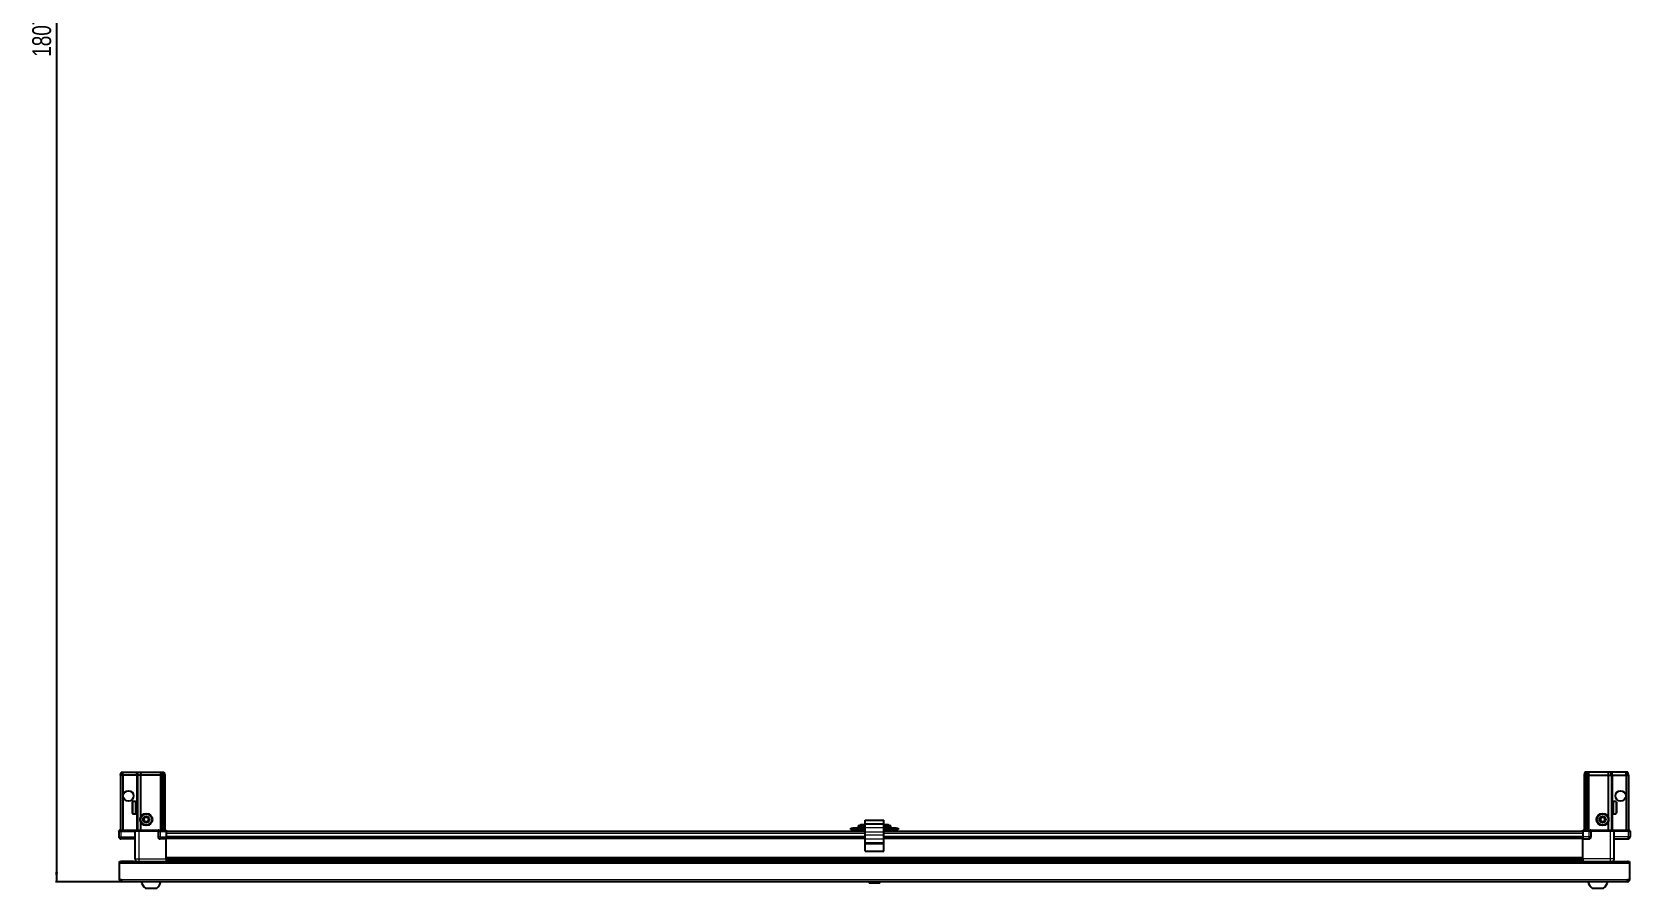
# Model space of a CAD drawing. Header units: millimetres. Extents: x 1132 to 6862, y -937 to 1933.
# Drawn here: x 1220 to 2912, y -937 to -30 of the extents above; entities that cross this region are included whole.
import ezdxf

# ---------------------------------------------------------------- set-up
doc = ezdxf.new("R2010")
doc.units = ezdxf.units.MM
doc.layers.add('FORMAT', color=7, linetype='Continuous')
doc.styles.add('SLDTEXTSTYLE0', font='TXT', dxfattribs={"width": 0.75})
doc.dimstyles.new('SLDDIMSTYLE0', dxfattribs={"dimtxt": 20, "dimasz": 10, "dimexe": 0, "dimexo": 0.0625, "dimgap": 5, "dimtad": 2, "dimdec": 1, "dimrnd": 1e-09, "dimzin": 12, "dimdsep": 46, "dimtxsty": 'SLDTEXTSTYLE0', "dimsah": 1, "dimcen": 0.09, "dimadec": 0, "dimazin": 3, "dimtfac": 1, "dimtofl": 0, "dimtmove": 0, "dimatfit": 3, "dimfxl": 0, "dimfrac": 2, "dimtolj": 1, "dimtzin": 12, "dimarcsym": 0})

# ---------------------------------------------------------------- blocks, each defined once
blk = doc.blocks.new('_D_9')
at = {"layer": 'FORMAT'}
for p, q in [((2106.7, 877), (1245.5, 877)), ((1246.5, 877), (1246.5, -930)), ((1315.1, -930), (1245.5, -930))]:
    blk.add_line(p, q, dxfattribs=at)
for points in [[(1246.5, 877), (1244.9, 867), (1248, 867)], [(1246.5, -930), (1248, -920), (1244.9, -920)]]:
    blk.add_solid(points, dxfattribs=at)
at = {"layer": 'FORMAT', "insert": (1220.7, -56.1), "char_height": 20, "attachment_point": 1, "rotation": 90, "style": 'SLDTEXTSTYLE0'}
blk.add_mtext('1807', dxfattribs=at)

msp = doc.modelspace()

# ---------------------------------------------------------------- linework, layer by layer
at = {"color": 7, "linetype": 'Continuous', "lineweight": 25}
for p, q in [((1313.99, -817.02), (1314.79, -814.02)), ((1313.99, -817.02), (1313.99, -875.32)), ((1316.49, -817.02), (1313.99, -817.02)), ((1314.79, -814.02), (1316.64, -814.02)), ((1316.49, -817.02), (1316.64, -814.02)), ((1330.99, -817.02), (1316.49, -817.02)), ((1316.49, -817.02), (1316.49, -875.32)), ((1316.64, -814.02), (1330.99, -814.02)), ((1330.99, -814.02), (1332.79, -814.02)), ((1331.99, -817.02), (1330.99, -817.02)), ((1331.99, -817.02), (1332.79, -814.02)), ((1335.49, -817.02), (1331.99, -817.02)), ((1331.99, -817.02), (1331.99, -875.32)), ((1332.79, -814.02), (1335.82, -814.02)), ((1335.82, -814.02), (1335.49, -817.02)), ((1355.99, -817.02), (1335.49, -817.02)), ((1335.49, -817.02), (1335.49, -861.52)), ((1335.82, -814.02), (1355.99, -814.02)), ((1355.99, -814.02), (1357.79, -814.02)), ((1356.99, -817.02), (1355.99, -817.02)), ((1357.79, -814.02), (1356.99, -817.02)), ((1357.99, -817.02), (1356.99, -817.02)), ((1356.99, -817.02), (1356.99, -875.32)), ((1357.79, -814.02), (1358.53, -814.02)), ((1358.53, -814.02), (1357.99, -817.02)), ((1359.49, -817.02), (1357.99, -817.02)), ((1357.99, -817.02), (1357.99, -875.32)), ((1358.53, -814.02), (1359.03, -814.02)), ((1359.03, -814.02), (1360.18, -814.02)), ((1359.03, -814.02), (1359.49, -817.02)), ((1360.99, -817.02), (1359.49, -817.02)), ((1359.49, -817.02), (1359.49, -875.32)), ((1360.18, -814.02), (1360.99, -817.02)), ((1360.99, -817.02), (1360.99, -875.32)), ((2864.79, -814.02), (2863.99, -817.02)), ((2863.99, -817.02), (2865.49, -817.02)), ((2863.99, -817.02), (2863.99, -875.32)), ((2865.94, -814.02), (2864.79, -814.02)), ((2865.94, -814.02), (2865.49, -817.02)), ((2865.49, -817.02), (2866.99, -817.02)), ((2865.49, -817.02), (2865.49, -875.32)), ((2866.44, -814.02), (2865.94, -814.02)), ((2866.44, -814.02), (2866.99, -817.02)), ((2867.18, -814.02), (2866.44, -814.02)), ((2866.99, -817.02), (2866.99, -875.32)), ((2866.99, -817.02), (2867.99, -817.02)), ((2867.18, -814.02), (2867.99, -817.02)), ((2868.99, -814.02), (2867.18, -814.02)), ((2867.99, -817.02), (2867.99, -875.32)), ((2867.99, -817.02), (2868.99, -817.02)), ((2889.16, -814.02), (2868.99, -814.02)), ((2868.99, -817.02), (2889.49, -817.02)), ((2889.16, -814.02), (2889.49, -817.02)), ((2892.18, -814.02), (2889.16, -814.02)), ((2889.49, -817.02), (2889.49, -861.52)), ((2889.49, -817.02), (2892.99, -817.02)), ((2892.99, -817.02), (2892.18, -814.02)), ((2893.99, -814.02), (2892.18, -814.02)), ((2892.99, -817.02), (2892.99, -875.32)), ((2892.99, -817.02), (2893.99, -817.02)), ((2908.33, -814.02), (2893.99, -814.02)), ((2893.99, -817.02), (2908.49, -817.02)), ((2908.49, -817.02), (2908.33, -814.02)), ((2910.18, -814.02), (2908.33, -814.02)), ((2908.49, -817.02), (2908.49, -875.32)), ((2908.49, -817.02), (2910.99, -817.02)), ((2910.99, -817.02), (2910.18, -814.02)), ((2910.99, -817.02), (2910.99, -875.32)), ((1326.79, -857.22), (1326.79, -845.82)), ((1329.99, -845.02), (1327.59, -845.02)), ((1329.99, -845.02), (1329.99, -845.03)), ((1329.99, -845.03), (1330.49, -845.03)), ((1329.99, -845.21), (1330.49, -845.21)), ((1329.99, -845.21), (1329.99, -845.43)), ((1329.99, -845.43), (1330.49, -845.43)), ((1329.99, -846.01), (1330.49, -846.01)), ((1329.99, -846.01), (1329.99, -846.43)), ((1330.49, -845.21), (1330.49, -845.03)), ((1330.49, -845.43), (1330.49, -845.21)), ((1330.49, -846.01), (1330.49, -845.43)), ((1330.49, -846.43), (1330.49, -846.01)), ((2897.39, -845.02), (2894.49, -845.02)), ((2894.99, -845.02), (2894.49, -845.02)), ((2894.49, -845.02), (2894.49, -845.07)), ((2894.49, -845.07), (2894.49, -845.35)), ((2894.99, -845.07), (2894.49, -845.07)), ((2894.99, -845.35), (2894.49, -845.35)), ((2894.49, -845.35), (2894.49, -845.63)), ((2894.99, -845.63), (2894.49, -845.63)), ((2894.49, -845.63), (2894.49, -846.29)), ((2894.99, -845.07), (2894.99, -845.02)), ((2894.99, -845.63), (2894.99, -845.35)), ((2898.19, -845.82), (2898.19, -857.22)), ((1327.59, -858.02), (1329.99, -858.02)), ((1329.99, -846.43), (1330.49, -846.43)), ((1329.99, -847.34), (1330.49, -847.34)), ((1329.99, -847.34), (1329.99, -847.93)), ((1329.99, -847.93), (1330.49, -847.93)), ((1329.99, -849.09), (1330.49, -849.09)), ((1329.99, -849.09), (1329.99, -849.79)), ((1329.99, -849.79), (1330.49, -849.79)), ((1329.99, -851.07), (1330.49, -851.07)), ((1329.99, -851.07), (1329.99, -851.81)), ((1329.99, -851.21), (1330.49, -851.21)), ((1329.99, -851.71), (1330.49, -851.71)), ((1329.99, -851.81), (1330.49, -851.81)), ((1329.99, -853.09), (1330.49, -853.09)), ((1329.99, -853.09), (1329.99, -853.8)), ((1329.99, -853.8), (1330.49, -853.8)), ((1329.99, -854.97), (1330.49, -854.97)), ((1329.99, -854.97), (1329.99, -855.57)), ((1329.99, -855.57), (1330.49, -855.57)), ((1329.99, -856.5), (1330.49, -856.5)), ((1329.99, -856.5), (1329.99, -856.94)), ((1329.99, -856.94), (1330.49, -856.94)), ((1329.99, -857.55), (1330.49, -857.55)), ((1329.99, -857.55), (1329.99, -857.78)), ((1329.99, -857.78), (1330.49, -857.78)), ((1329.99, -858), (1330.49, -858)), ((1329.99, -858), (1329.99, -858.02)), ((1329.99, -858.01), (1330.49, -858.01)), ((1330.49, -847.34), (1330.49, -846.43)), ((1330.59, -847.12), (1330.49, -847.12)), ((1330.49, -847.93), (1330.49, -847.34)), ((1330.49, -849.09), (1330.49, -847.93)), ((1330.49, -849.79), (1330.49, -849.09)), ((1330.49, -851.07), (1330.49, -849.79)), ((1330.49, -851.21), (1330.49, -851.07)), ((1330.49, -851.81), (1330.49, -851.71)), ((1330.49, -853.09), (1330.49, -851.81)), ((1330.49, -853.8), (1330.49, -853.09)), ((1330.49, -854.97), (1330.49, -853.8)), ((1330.49, -855.57), (1330.49, -854.97)), ((1330.49, -856.5), (1330.49, -855.57)), ((1330.49, -855.92), (1330.59, -855.92)), ((1330.49, -856.94), (1330.49, -856.5)), ((1330.49, -857.55), (1330.49, -856.94)), ((1330.49, -857.78), (1330.49, -857.55)), ((1330.49, -858), (1330.49, -857.78)), ((1330.49, -858.01), (1330.49, -858)), ((1330.59, -855.92), (1330.59, -847.12)), ((1331.47, -848.21), (1330.99, -847.52)), ((1330.99, -855.52), (1330.99, -847.52)), ((1330.99, -855.52), (1331.47, -854.83)), ((1331.96, -847.52), (1331.47, -848.21)), ((1331.47, -854.83), (1331.47, -848.21)), ((1331.47, -854.83), (1331.96, -855.52)), ((1331.99, -847.52), (1331.96, -847.52)), ((1331.96, -855.52), (1331.96, -847.52)), ((1331.96, -855.52), (1331.99, -855.52)), ((2893.02, -847.52), (2892.99, -847.52)), ((2892.99, -855.52), (2893.02, -855.52)), ((2893.5, -848.21), (2893.02, -847.52)), ((2893.02, -847.52), (2893.02, -855.52)), ((2893.02, -855.52), (2893.5, -854.83)), ((2893.99, -847.52), (2893.5, -848.21)), ((2893.5, -848.21), (2893.5, -854.83)), ((2893.5, -854.83), (2893.99, -855.52)), ((2893.99, -847.52), (2893.99, -855.52)), ((2894.49, -847.12), (2894.39, -847.12)), ((2894.39, -847.12), (2894.39, -855.92)), ((2894.39, -855.92), (2894.49, -855.92)), ((2894.99, -846.29), (2894.49, -846.29)), ((2894.49, -846.29), (2894.49, -846.76)), ((2894.49, -846.76), (2894.49, -847.74)), ((2894.99, -846.76), (2894.49, -846.76)), ((2894.99, -847.74), (2894.49, -847.74)), ((2894.49, -847.74), (2894.49, -848.36)), ((2894.49, -848.36), (2894.49, -849.56)), ((2894.99, -848.36), (2894.49, -848.36)), ((2894.99, -849.56), (2894.49, -849.56)), ((2894.49, -849.56), (2894.49, -850.19)), ((2894.99, -850.19), (2894.49, -850.19)), ((2894.49, -850.27), (2894.49, -851.57)), ((2894.99, -850.27), (2894.49, -850.27)), ((2894.99, -851.57), (2894.49, -851.57)), ((2894.99, -852.05), (2894.49, -852.05)), ((2894.49, -852.05), (2894.49, -852.31)), ((2894.49, -852.31), (2894.49, -853.58)), ((2894.99, -852.31), (2894.49, -852.31)), ((2894.99, -853.58), (2894.49, -853.58)), ((2894.49, -853.58), (2894.49, -854.26)), ((2894.49, -854.26), (2894.49, -855.38)), ((2894.99, -854.26), (2894.49, -854.26)), ((2894.99, -855.38), (2894.49, -855.38)), ((2894.49, -855.38), (2894.49, -855.95)), ((2894.49, -855.95), (2894.49, -856.81)), ((2894.99, -855.95), (2894.49, -855.95)), ((2894.99, -856.81), (2894.49, -856.81)), ((2894.49, -856.81), (2894.49, -857.2)), ((2894.49, -857.2), (2894.49, -857.72)), ((2894.99, -857.2), (2894.49, -857.2)), ((2894.99, -857.72), (2894.49, -857.72)), ((2894.49, -857.72), (2894.49, -857.9)), ((2894.49, -857.9), (2894.49, -858.02)), ((2894.99, -857.9), (2894.49, -857.9)), ((2894.49, -858.02), (2897.39, -858.02)), ((2894.99, -846.76), (2894.99, -846.29)), ((2894.99, -848.36), (2894.99, -847.74)), ((2894.99, -850.27), (2894.99, -849.56)), ((2894.99, -852.31), (2894.99, -851.57)), ((2894.99, -854.26), (2894.99, -853.58)), ((2894.99, -855.95), (2894.99, -855.38)), ((2894.99, -857.2), (2894.99, -856.81)), ((2894.99, -857.9), (2894.99, -857.72)), ((1312.99, -875.32), (1312.49, -876.19)), ((1312.49, -876.52), (1312.49, -876.19)), ((1312.49, -876.52), (1314.49, -876.52)), ((1312.49, -876.52), (1312.49, -882.52)), ((1314.49, -875.32), (1312.99, -875.32)), ((1314.49, -875.32), (1329.29, -875.32)), ((1329.29, -876.52), (1314.49, -876.52)), ((1314.49, -876.52), (1329.29, -876.52)), ((1329.29, -875.32), (1329.49, -875.32)), ((1329.49, -876.52), (1329.29, -876.52)), ((1329.49, -876.52), (1329.49, -875.32)), ((1329.49, -875.32), (1333.49, -875.32)), ((1333.49, -876.52), (1329.49, -876.52)), ((1329.49, -876.52), (1329.49, -905.52)), ((1333.49, -875.32), (1353.79, -875.32)), ((1353.79, -876.52), (1333.49, -876.52)), ((1335.49, -866.52), (1335.49, -875.32)), ((1353.79, -875.32), (1353.99, -875.32)), ((1353.99, -876.52), (1353.79, -876.52)), ((1353.99, -876.52), (1353.99, -875.32)), ((1354.67, -875.32), (1353.99, -875.32)), ((1353.99, -876.52), (1355.99, -876.52)), ((1353.99, -876.52), (1353.99, -882.52)), ((1354.67, -875.32), (1362.49, -875.32)), ((1362.49, -876.19), (1355.99, -876.19)), ((1362.49, -876.52), (1355.99, -876.52)), ((1355.99, -876.52), (1362.49, -876.52)), ((1362.49, -875.32), (1362.49, -876.19)), ((1362.49, -876.19), (1362.49, -876.19)), ((1362.49, -876.52), (1362.49, -876.19)), ((1362.49, -876.52), (1362.49, -876.52)), ((1362.49, -876.52), (1362.49, -882.52)), ((2102.49, -876.67), (1362.49, -876.67)), ((2087.49, -874.67), (2087.49, -873.17)), ((2087.49, -873.17), (2089.49, -873.17)), ((2089.49, -874.67), (2087.49, -874.67)), ((2089.49, -873.17), (2089.49, -874.67)), ((2100.74, -873.17), (2089.49, -873.17)), ((2100.74, -874.67), (2089.49, -874.67)), ((2095.24, -871.26), (2095.24, -873.17)), ((2097.49, -874.67), (2097.49, -876.67)), ((2100.74, -874.67), (2100.74, -873.17)), ((2100.74, -873.17), (2102.49, -873.17)), ((2102.49, -874.67), (2100.74, -874.67)), ((2101.16, -869.68), (2101.16, -869.69)), ((2102.49, -864.67), (2122.49, -864.67)), ((2102.49, -868.67), (2102.49, -864.67)), ((2102.49, -868.67), (2122.49, -868.67)), ((2102.49, -872.65), (2102.49, -868.67)), ((2102.49, -876.98), (2102.49, -872.65)), ((2102.49, -880.2), (2102.49, -876.98)), ((2122.49, -868.67), (2122.49, -864.67)), ((2122.49, -872.65), (2122.49, -868.67)), ((2122.49, -876.98), (2122.49, -872.65)), ((2122.49, -873.17), (2124.24, -873.17)), ((2124.24, -874.67), (2122.49, -874.67)), ((2862.49, -876.67), (2122.49, -876.67)), ((2122.49, -880.2), (2122.49, -876.98)), ((2124.24, -873.17), (2124.24, -874.67)), ((2135.49, -873.17), (2124.24, -873.17)), ((2135.49, -874.67), (2124.24, -874.67)), ((2126.16, -869.68), (2126.16, -869.69)), ((2127.49, -876.67), (2127.49, -874.67)), ((2129.74, -873.17), (2129.74, -871.26)), ((2135.49, -874.67), (2135.49, -873.17)), ((2135.49, -873.17), (2137.49, -873.17)), ((2137.49, -874.67), (2135.49, -874.67)), ((2137.49, -873.17), (2137.49, -874.67)), ((2862.49, -875.32), (2870.31, -875.32)), ((2862.49, -876.19), (2862.49, -875.32)), ((2862.49, -876.52), (2862.49, -876.19)), ((2868.99, -876.19), (2862.49, -876.19)), ((2868.99, -876.52), (2862.49, -876.52)), ((2862.49, -876.52), (2862.49, -882.52)), ((2868.99, -876.52), (2870.99, -876.52)), ((2870.99, -876.52), (2868.99, -876.52)), ((2870.99, -875.32), (2870.31, -875.32)), ((2870.99, -876.52), (2870.99, -875.32)), ((2870.99, -875.32), (2871.19, -875.32)), ((2871.19, -876.52), (2870.99, -876.52)), ((2870.99, -876.52), (2870.99, -882.52)), ((2871.19, -875.32), (2891.49, -875.32)), ((2891.49, -876.52), (2871.19, -876.52)), ((2889.49, -866.52), (2889.49, -875.32)), ((2891.49, -875.32), (2895.49, -875.32)), ((2895.49, -876.52), (2891.49, -876.52)), ((2895.49, -876.52), (2895.49, -875.32)), ((2895.49, -875.32), (2895.69, -875.32)), ((2895.69, -876.52), (2895.49, -876.52)), ((2895.49, -876.52), (2895.49, -905.52)), ((2895.69, -875.32), (2910.49, -875.32)), ((2910.49, -876.52), (2895.69, -876.52)), ((2911.99, -875.32), (2910.49, -875.32)), ((2910.49, -876.52), (2912.49, -876.52)), ((2912.49, -876.19), (2911.99, -875.32)), ((2912.49, -876.19), (2911.99, -875.32)), ((2912.49, -876.52), (2912.49, -876.19)), ((2912.49, -876.52), (2912.49, -876.19)), ((2912.49, -876.52), (2912.49, -876.52)), ((2912.49, -876.52), (2912.49, -882.52)), ((1329.49, -884.52), (1314.49, -884.52)), ((1362.49, -884.52), (1355.99, -884.52)), ((1362.49, -882.52), (1362.49, -884.52)), ((2102.49, -883.87), (1362.49, -883.87)), ((1362.49, -905.52), (1362.49, -884.52)), ((2102.49, -884.53), (2102.49, -880.2)), ((2102.49, -888.3), (2102.49, -884.53)), ((2102.49, -889.74), (2102.49, -888.3)), ((2102.49, -897.47), (2102.49, -889.74)), ((2122.49, -884.53), (2122.49, -880.2)), ((2862.49, -883.87), (2122.49, -883.87)), ((2122.49, -888.3), (2122.49, -884.53)), ((2122.49, -889.74), (2122.49, -888.3)), ((2122.49, -897.47), (2122.49, -889.74)), ((2862.49, -882.52), (2862.49, -884.52)), ((2862.49, -884.52), (2868.99, -884.52)), ((2862.49, -905.52), (2862.49, -884.52)), ((2895.49, -884.52), (2910.49, -884.52)), ((1312.99, -910.62), (1312.99, -908.52)), ((1312.99, -908.52), (2911.99, -908.52)), ((1312.99, -927.92), (1312.99, -910.62)), ((1327.99, -908.42), (1315.09, -908.42)), ((1327.99, -908.42), (1327.99, -908.52)), ((1362.49, -906.54), (2862.49, -906.54)), ((1362.49, -906.58), (2862.49, -906.58)), ((1386.37, -908.37), (1362.49, -908.37)), ((1380.99, -908.52), (1380.99, -908.37)), ((1381.03, -908.52), (1381.03, -908.37)), ((1381.3, -908.52), (1381.3, -908.37)), ((1381.56, -908.52), (1381.56, -908.37)), ((1382.21, -908.52), (1382.21, -908.37)), ((1382.67, -908.52), (1382.67, -908.37)), ((1383.64, -908.52), (1383.64, -908.37)), ((1384.26, -908.52), (1384.26, -908.37)), ((1385.45, -908.52), (1385.45, -908.37)), ((1386.11, -908.52), (1386.11, -908.37)), ((1386.16, -908.52), (1386.16, -908.37)), ((1387.45, -908.37), (1386.37, -908.37)), ((1388.19, -908.37), (1387.45, -908.37)), ((1387.45, -908.52), (1387.45, -908.37)), ((1387.45, -908.37), (1387.45, -908.37)), ((1387.47, -908.52), (1387.47, -908.37)), ((1387.96, -908.52), (1387.96, -908.37)), ((1388.19, -908.52), (1388.19, -908.37)), ((1388.61, -908.37), (1388.19, -908.37)), ((1388.19, -908.37), (1388.19, -908.37)), ((2836.37, -908.37), (1388.61, -908.37)), ((1389.46, -908.52), (1389.46, -908.37)), ((1390.15, -908.52), (1390.15, -908.37)), ((1391.28, -908.52), (1391.28, -908.37)), ((1391.86, -908.52), (1391.86, -908.37)), ((1392.73, -908.52), (1392.73, -908.37)), ((1393.13, -908.52), (1393.13, -908.37)), ((1393.66, -908.52), (1393.66, -908.37)), ((1393.85, -908.52), (1393.85, -908.37)), ((1393.99, -908.52), (1393.99, -908.37)), ((2102.49, -897.47), (2122.49, -897.47)), ((2830.99, -908.52), (2830.99, -908.37)), ((2831.16, -908.52), (2831.16, -908.37)), ((2831.37, -908.52), (2831.37, -908.37)), ((2831.93, -908.52), (2831.93, -908.37)), ((2832.35, -908.52), (2832.35, -908.37)), ((2833.25, -908.52), (2833.25, -908.37)), ((2833.83, -908.52), (2833.83, -908.37)), ((2834.98, -908.52), (2834.98, -908.37)), ((2835.67, -908.52), (2835.67, -908.37)), ((2836.95, -908.37), (2836.37, -908.37)), ((2836.95, -908.52), (2836.95, -908.37)), ((2836.96, -908.37), (2836.95, -908.37)), ((2837.69, -908.37), (2836.96, -908.37)), ((2837.13, -908.52), (2837.13, -908.37)), ((2837.63, -908.52), (2837.63, -908.37)), ((2837.69, -908.52), (2837.69, -908.37)), ((2838.61, -908.37), (2837.69, -908.37)), ((2837.69, -908.37), (2837.69, -908.37)), ((2862.49, -908.37), (2838.61, -908.37)), ((2838.98, -908.52), (2838.98, -908.37)), ((2839.69, -908.52), (2839.69, -908.37)), ((2840.86, -908.52), (2840.86, -908.37)), ((2841.47, -908.52), (2841.47, -908.37)), ((2842.41, -908.52), (2842.41, -908.37)), ((2842.86, -908.52), (2842.86, -908.37)), ((2843.48, -908.52), (2843.48, -908.37)), ((2843.73, -908.52), (2843.73, -908.37)), ((2843.97, -908.52), (2843.97, -908.37)), ((2843.99, -908.52), (2843.99, -908.37)), ((2896.99, -908.42), (2896.99, -908.52)), ((2896.99, -908.42), (2909.89, -908.42)), ((2911.99, -908.52), (2911.99, -910.62)), ((2911.99, -910.62), (2911.99, -927.92)), ((1315.09, -927.92), (1312.99, -927.92)), ((1315.09, -927.92), (1315.09, -930.02)), ((2909.89, -930.02), (1315.09, -930.02)), ((2107.69, -930.02), (2106.7, -931.01)), ((2118.27, -931.01), (2117.29, -930.02)), ((2911.99, -927.92), (2909.89, -927.92)), ((2909.89, -930.02), (2909.89, -927.92)), ((1340.49, -936.62), (1352.49, -936.62)), ((2106.7, -931.01), (2106.7, -931.52)), ((2118.27, -931.01), (2106.7, -931.01)), ((2118.27, -931.52), (2106.7, -931.52)), ((2118.27, -931.52), (2118.27, -931.01)), ((2872.49, -936.62), (2884.49, -936.62))]:
    msp.add_line(p, q, dxfattribs=at)
at = {"color": 8, "linetype": 'Continuous', "lineweight": 18}
for p, q in [((1330.99, -817.02), (1330.99, -814.02)), ((1330.99, -817.02), (1330.99, -847.52)), ((1355.99, -814.02), (1355.99, -817.02)), ((1355.99, -817.02), (1355.99, -875.32)), ((2868.99, -814.02), (2868.99, -817.02)), ((2868.99, -817.02), (2868.99, -875.32)), ((2893.99, -817.02), (2893.99, -814.02)), ((2893.99, -817.02), (2893.99, -847.52)), ((1327.59, -858.02), (1327.59, -845.02)), ((2897.39, -845.02), (2897.39, -858.02)), ((1330.99, -855.52), (1330.99, -875.32)), ((2893.99, -855.52), (2893.99, -875.32)), ((1314.49, -876.52), (1314.49, -875.32)), ((1314.49, -876.52), (1314.49, -882.52)), ((1329.29, -876.52), (1329.29, -875.32)), ((1333.49, -876.52), (1333.49, -875.32)), ((1333.49, -876.52), (1333.49, -905.52)), ((1353.79, -876.52), (1353.79, -875.32)), ((1355.99, -876.52), (1355.99, -876.19)), ((1355.99, -876.52), (1355.99, -882.52)), ((1362.49, -876.52), (1362.49, -876.19)), ((2102.49, -878.67), (1362.49, -878.67)), ((2095.24, -871.26), (2099.99, -871.26)), ((2095.43, -870.89), (2099.99, -870.89)), ((2099.99, -870.89), (2102.49, -870.89)), ((2099.99, -871.26), (2102.49, -871.26)), ((2102.49, -872.65), (2122.49, -872.65)), ((2102.49, -876.98), (2122.49, -876.98)), ((2122.49, -870.89), (2124.99, -870.89)), ((2122.49, -871.26), (2124.99, -871.26)), ((2862.49, -878.67), (2122.49, -878.67)), ((2124.99, -870.89), (2129.54, -870.89)), ((2124.99, -871.26), (2129.74, -871.26)), ((2868.99, -876.52), (2868.99, -876.19)), ((2868.99, -876.52), (2868.99, -882.52)), ((2871.19, -875.32), (2871.19, -876.52)), ((2891.49, -876.52), (2891.49, -875.32)), ((2891.49, -876.52), (2891.49, -905.52)), ((2895.69, -875.32), (2895.69, -876.52)), ((2910.49, -876.52), (2910.49, -875.32)), ((2910.49, -876.52), (2910.49, -882.52)), ((1312.49, -882.52), (1314.49, -882.52)), ((1314.49, -882.52), (1329.49, -882.52)), ((1314.49, -884.52), (1314.49, -882.52)), ((1353.99, -882.52), (1355.99, -882.52)), ((1355.99, -882.52), (1362.49, -882.52)), ((1355.99, -882.52), (1355.99, -884.52)), ((2102.49, -881.87), (1362.49, -881.87)), ((2102.49, -884.52), (1362.49, -884.52)), ((2102.49, -880.2), (2122.49, -880.2)), ((2102.49, -884.53), (2122.49, -884.53)), ((2102.49, -888.3), (2122.49, -888.3)), ((2102.49, -889.74), (2122.49, -889.74)), ((2862.49, -881.87), (2122.49, -881.87)), ((2862.49, -884.52), (2122.49, -884.52)), ((2868.99, -882.52), (2862.49, -882.52)), ((2870.99, -882.52), (2868.99, -882.52)), ((2868.99, -882.52), (2868.99, -884.52)), ((2910.49, -882.52), (2895.49, -882.52)), ((2912.49, -882.52), (2910.49, -882.52)), ((2910.49, -884.52), (2910.49, -882.52)), ((2911.99, -910.62), (1312.99, -910.62)), ((1315.09, -908.52), (1315.09, -908.42)), ((1333.49, -905.52), (1362.49, -905.52)), ((1362.49, -903.92), (2862.49, -903.92)), ((2862.49, -905.34), (1362.49, -905.34)), ((1362.49, -907.78), (2862.49, -907.78)), ((2891.49, -905.52), (2862.49, -905.52)), ((2909.89, -908.52), (2909.89, -908.42)), ((2909.89, -927.92), (1315.09, -927.92))]:
    msp.add_line(p, q, dxfattribs=at)
at = {"color": 7, "linetype": 'Continuous', "lineweight": 25, "flags": 128}
for points in [[(2102.49, -869.87), (2102.48, -869.87), (2102.17, -869.77)], [(2122.84, -869.77), (2122.52, -869.86), (2122.49, -869.87)], [(1315.09, -908.42), (1314.68, -908.46), (1314.45, -908.52)], [(2910.53, -908.52), (2910.3, -908.46), (2909.89, -908.42)]]:
    msp.add_lwpolyline(points, dxfattribs=at)
at = {"color": 7, "linetype": 'Continuous', "lineweight": 25}
for centre, radius in [((1322.49, -839.02), 5.5), ((2902.49, -839.02), 5.5), ((1341.49, -864.02), 6.5), ((1341.49, -864.02), 3.46), ((2883.49, -864.02), 6.5), ((2883.49, -864.02), 3.46)]:
    msp.add_circle(centre, radius, dxfattribs=at)
at = {"color": 8, "linetype": 'Continuous', "lineweight": 18}
for centre in [(1341.49, -864.02), (2883.49, -864.02)]:
    msp.add_circle(centre, 5.7, dxfattribs=at)
at = {"color": 7, "linetype": 'Continuous', "lineweight": 25}
for centre, radius, start, end in [((1327.59, -845.82), 0.8, 90, 180), ((2897.39, -845.82), 0.8, 360, 90), ((1327.59, -857.22), 0.8, 180, 270), ((1330.99, -847.12), 0.4, 180, 270), ((1330.99, -855.92), 0.4, 90, 180), ((1341.49, -864.02), 2.5, 147.37605, 207.37605), ((1341.49, -864.02), 2.5, 87.37605, 147.37605), ((1341.49, -864.02), 2.5, 27.37605, 87.37605), ((1341.49, -864.02), 2.5, 327.37605, 27.37605), ((2883.49, -864.02), 2.5, 134.67671, 194.67671), ((2883.49, -864.02), 2.5, 74.67671, 134.67671), ((2883.49, -864.02), 2.5, 14.67671, 74.67671), ((2893.99, -847.12), 0.4, 270, 360), ((2893.99, -855.92), 0.4, 0, 90), ((2897.39, -857.22), 0.8, 270, 0), ((1341.49, -864.02), 2.5, 207.37605, 267.37605), ((1341.49, -864.02), 2.5, 267.37605, 327.37605), ((2095.69, -871.26), 0.45, 124.71791, 180), ((2099.99, -877.47), 8, 105.59831, 124.71791), ((2124.99, -877.47), 8, 55.28209, 74.20809), ((2129.29, -871.26), 0.45, 0, 55.28209), ((2883.49, -864.02), 2.5, 194.67671, 254.67671), ((2883.49, -864.02), 2.5, 254.67671, 314.67671), ((2883.49, -864.02), 2.5, 314.67671, 14.67671), ((1314.49, -882.52), 2, 180, 270), ((1355.99, -882.52), 2, 180, 270), ((2868.99, -882.52), 2, 270, 0), ((2910.49, -882.52), 2, 270, 0), ((1315.09, -927.92), 2.1, 180, 270), ((1315.09, -927.92), 0.6, 180, 270), ((1347.51, -927), 11.91, 194.70035, 233.8734), ((1345.46, -927), 11.91, 306.1266, 345.29965), ((2879.51, -927), 11.91, 194.70035, 233.8734), ((2877.46, -927), 11.91, 306.1266, 345.29965), ((2909.89, -927.92), 2.1, 270, 0), ((2909.89, -927.92), 0.6, 270, 0)]:
    msp.add_arc(centre, radius, start, end, dxfattribs=at)
for centre, start_param, end_param in [((1355.99, -872.72), 2.4188584, 3.1415927), ((2868.99, -872.72), 3.1415927, 3.8643269)]:
    msp.add_ellipse(centre, major_axis=(0, 3.46), ratio=0.5773503, start_param=start_param, end_param=end_param, dxfattribs=at)
for points, knots in [([(1338.6, -863.89), (1338.88, -863.45), (1339.4, -862.64), (1339.92, -861.83), (1340.16, -861.46)], [0, 0, 0, 0, 0.5346859, 1, 1, 1, 1]), ([(1340.16, -861.46), (1340.68, -861.48), (1341.64, -861.52), (1342.6, -861.57), (1343.04, -861.59)], [0, 0, 0, 0, 0.5346859, 1, 1, 1, 1]), ([(1343.04, -861.59), (1343.2, -861.9), (1343.58, -862.63), (1344.04, -863.51), (1344.31, -864.04), (1344.37, -864.15)], [0, 0, 0, 0, 0.3629006, 0.8668753, 1, 1, 1, 1]), ([(2880.7, -863.26), (2881.07, -862.89), (2881.76, -862.22), (2882.44, -861.54), (2882.76, -861.23)], [0, 0, 0, 0, 0.5346859, 1, 1, 1, 1]), ([(2882.76, -861.23), (2883.25, -861.36), (2884.18, -861.62), (2885.11, -861.87), (2885.54, -861.99)], [0, 0, 0, 0, 0.5346859, 1, 1, 1, 1]), ([(2885.54, -861.99), (2885.57, -862.11), (2885.72, -862.69), (2885.98, -863.65), (2886.19, -864.45), (2886.27, -864.78)], [0, 0, 0, 0, 0.1331247, 0.6370994, 1, 1, 1, 1]), ([(1339.93, -866.45), (1339.87, -866.34), (1339.6, -865.81), (1339.14, -864.93), (1338.76, -864.19), (1338.6, -863.89)], [0, 0, 0, 0, 0.1331247, 0.6370994, 1, 1, 1, 1]), ([(1342.82, -866.58), (1342.3, -866.56), (1341.34, -866.52), (1340.38, -866.47), (1339.93, -866.45)], [0, 0, 0, 0, 0.5346859, 1, 1, 1, 1]), ([(1344.37, -864.15), (1344.09, -864.59), (1343.57, -865.4), (1343.06, -866.21), (1342.82, -866.58)], [0, 0, 0, 0, 0.5346859, 1, 1, 1, 1]), ([(2102.24, -869.79), (2102.24, -869.79), (2102.24, -869.79), (2102.21, -869.79), (2102.09, -869.75), (2101.83, -869.69), (2101.52, -869.63), (2101.29, -869.61), (2101.15, -869.63), (2101.16, -869.69), (2101.17, -869.75), (2101.16, -869.78), (2101.14, -869.79), (2101.12, -869.79), (2101.11, -869.79), (2101.08, -869.79), (2101.03, -869.78), (2100.82, -869.73), (2100.56, -869.66), (2100.2, -869.62), (2099.88, -869.61), (2099.5, -869.65), (2099.2, -869.72), (2098.97, -869.78), (2098.9, -869.79), (2098.88, -869.79), (2098.86, -869.79), (2098.84, -869.79), (2098.82, -869.78), (2098.8, -869.74), (2098.83, -869.66), (2098.79, -869.61), (2098.59, -869.61), (2098.29, -869.66), (2098, -869.72), (2097.8, -869.78), (2097.75, -869.79), (2097.75, -869.79)], [0, 0, 0, 0, 0.0028392, 0.0068323, 0.0178959, 0.0673466, 0.1262697, 0.1635381, 0.201111, 0.28293, 0.3109228, 0.3249617, 0.3307219, 0.3335843, 0.3364739, 0.3389857, 0.3437038, 0.3589427, 0.4317291, 0.4788261, 0.5135617, 0.5573693, 0.6405693, 0.6613161, 0.6651121, 0.6689448, 0.6715022, 0.6740537, 0.6785011, 0.6922047, 0.7560162, 0.8203204, 0.8585349, 0.9111231, 0.9690933, 0.9981781, 1, 1, 1, 1]), ([(2127.24, -869.79), (2127.24, -869.79), (2127.24, -869.79), (2127.21, -869.79), (2127.09, -869.75), (2126.83, -869.69), (2126.52, -869.63), (2126.29, -869.61), (2126.15, -869.63), (2126.16, -869.69), (2126.17, -869.75), (2126.16, -869.78), (2126.14, -869.79), (2126.12, -869.79), (2126.11, -869.79), (2126.08, -869.79), (2126.03, -869.78), (2125.82, -869.73), (2125.56, -869.66), (2125.2, -869.62), (2124.88, -869.61), (2124.5, -869.65), (2124.2, -869.72), (2123.97, -869.78), (2123.9, -869.79), (2123.88, -869.79), (2123.86, -869.79), (2123.84, -869.79), (2123.82, -869.78), (2123.8, -869.74), (2123.83, -869.66), (2123.79, -869.61), (2123.59, -869.61), (2123.29, -869.66), (2123, -869.72), (2122.8, -869.78), (2122.75, -869.79), (2122.75, -869.79)], [0, 0, 0, 0, 0.0028392, 0.0068323, 0.0178959, 0.0673466, 0.1262697, 0.1635381, 0.201111, 0.28293, 0.3109228, 0.3249617, 0.3307219, 0.3335843, 0.3364739, 0.3389857, 0.3437038, 0.3589427, 0.4317291, 0.4788261, 0.5135617, 0.5573693, 0.6405693, 0.6613161, 0.6651121, 0.6689448, 0.6715022, 0.6740537, 0.6785011, 0.6922047, 0.7560162, 0.8203204, 0.8585349, 0.9111231, 0.9690933, 0.9981781, 1, 1, 1, 1]), ([(2881.44, -866.05), (2881.35, -865.72), (2881.14, -864.92), (2880.89, -863.96), (2880.74, -863.38), (2880.7, -863.26)], [0, 0, 0, 0, 0.3629006, 0.8668753, 1, 1, 1, 1]), ([(2884.22, -866.81), (2883.72, -866.68), (2882.79, -866.42), (2881.87, -866.17), (2881.44, -866.05)], [0, 0, 0, 0, 0.5346859, 1, 1, 1, 1]), ([(2886.27, -864.78), (2885.91, -865.15), (2885.22, -865.82), (2884.54, -866.5), (2884.22, -866.81)], [0, 0, 0, 0, 0.5346859, 1, 1, 1, 1]), ([(1329.49, -905.52), (1329.54, -905.96), (1329.61, -906.64), (1330.04, -907.45), (1330.5, -908.01), (1330.9, -908.37), (1331.16, -908.5), (1331.21, -908.52)], [0, 0, 0, 0, 0.3630185, 0.5584377, 0.7580039, 0.9575702, 1, 1, 1, 1]), ([(1362.49, -905.52), (1362.49, -905.92), (1362.49, -906.71), (1362.49, -907.72), (1362.49, -908.35), (1362.49, -908.51), (1362.49, -908.52)], [0, 0, 0, 0, 0.3255201, 0.6510403, 0.9765604, 1, 1, 1, 1]), ([(2862.49, -905.52), (2862.49, -905.92), (2862.49, -906.71), (2862.49, -907.72), (2862.49, -908.35), (2862.49, -908.51), (2862.49, -908.52)], [0, 0, 0, 0, 0.3255201, 0.6510403, 0.9765604, 1, 1, 1, 1]), ([(2895.49, -905.52), (2895.44, -905.96), (2895.37, -906.64), (2894.93, -907.45), (2894.48, -908.01), (2894.07, -908.37), (2893.81, -908.5), (2893.77, -908.52)], [0, 0, 0, 0, 0.3630185, 0.5584377, 0.7580039, 0.9575702, 1, 1, 1, 1])]:
    msp.add_open_spline(points, degree=3, knots=knots, dxfattribs=at)
at = {"color": 8, "linetype": 'Continuous', "lineweight": 18}
for points in [[(1329.49, -905.52), (1329.55, -905.52), (1329.67, -905.52), (1330.59, -905.52), (1331.92, -905.52), (1332.96, -905.52), (1333.49, -905.52)], [(2895.49, -905.52), (2895.43, -905.52), (2895.31, -905.52), (2894.38, -905.52), (2893.06, -905.52), (2892.01, -905.52), (2891.49, -905.52)]]:
    msp.add_open_spline(points, degree=3, dxfattribs=at)
for points in [[(1333.49, -905.52), (1333.49, -905.96), (1333.49, -906.64), (1333.49, -907.45), (1333.49, -908.01), (1333.49, -908.37), (1333.49, -908.5), (1333.49, -908.52)], [(2891.49, -905.52), (2891.49, -905.96), (2891.49, -906.64), (2891.49, -907.45), (2891.49, -908.01), (2891.49, -908.37), (2891.49, -908.5), (2891.49, -908.52)]]:
    msp.add_open_spline(points, degree=3, knots=[0, 0, 0, 0, 0.3630185, 0.5584377, 0.7580039, 0.9575702, 1, 1, 1, 1], dxfattribs=at)

# ---------------------------------------------------------------- dimensions: what is measured, and where the dimension line sits
at = {"layer": 'FORMAT'}
dim = msp.add_linear_dim(base=(1246.49, -930.02), p1=(2106.7, 876.98), p2=(1315.09, -930.02), angle=90, dimstyle='SLDDIMSTYLE0', dxfattribs=at)
dim.commit()
dim.dimension.update_dxf_attribs({"geometry": '_D_9', "text_midpoint": (1246.49, -26.52), "dimtype": 160})

doc.saveas('drawing.dxf')
